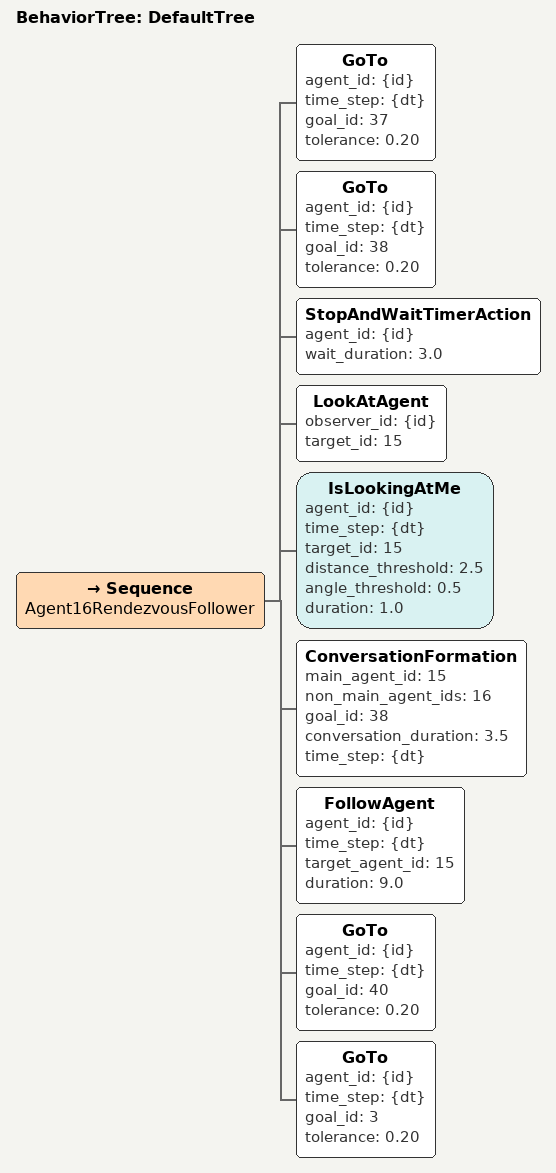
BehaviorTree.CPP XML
<?xml version="1.0" encoding="UTF-8"?>
<root main_tree_to_execute="DefaultTree" BTCPP_format="4">
  <include path="BTRegularNav.xml" />

  <BehaviorTree ID="DefaultTree">
<Sequence name="Agent16RendezvousFollower">
  <GoTo agent_id="{id}" time_step="{dt}" goal_id="37" tolerance="0.20"/>
  <GoTo agent_id="{id}" time_step="{dt}" goal_id="38" tolerance="0.20"/>
  <StopAndWaitTimerAction agent_id="{id}" wait_duration="3.0"/>
  <LookAtAgent observer_id="{id}" target_id="15"/>
  <IsLookingAtMe agent_id="{id}" time_step="{dt}" target_id="15" distance_threshold="2.5" angle_threshold="0.5" duration="1.0"/>
  <ConversationFormation main_agent_id="15" non_main_agent_ids="16" goal_id="38" conversation_duration="3.5" time_step="{dt}"/>
  <FollowAgent agent_id="{id}" time_step="{dt}" target_agent_id="15" duration="9.0"/>
  <GoTo agent_id="{id}" time_step="{dt}" goal_id="40" tolerance="0.20"/>
  <GoTo agent_id="{id}" time_step="{dt}" goal_id="3" tolerance="0.20"/>
</Sequence>
  </BehaviorTree>
</root>
